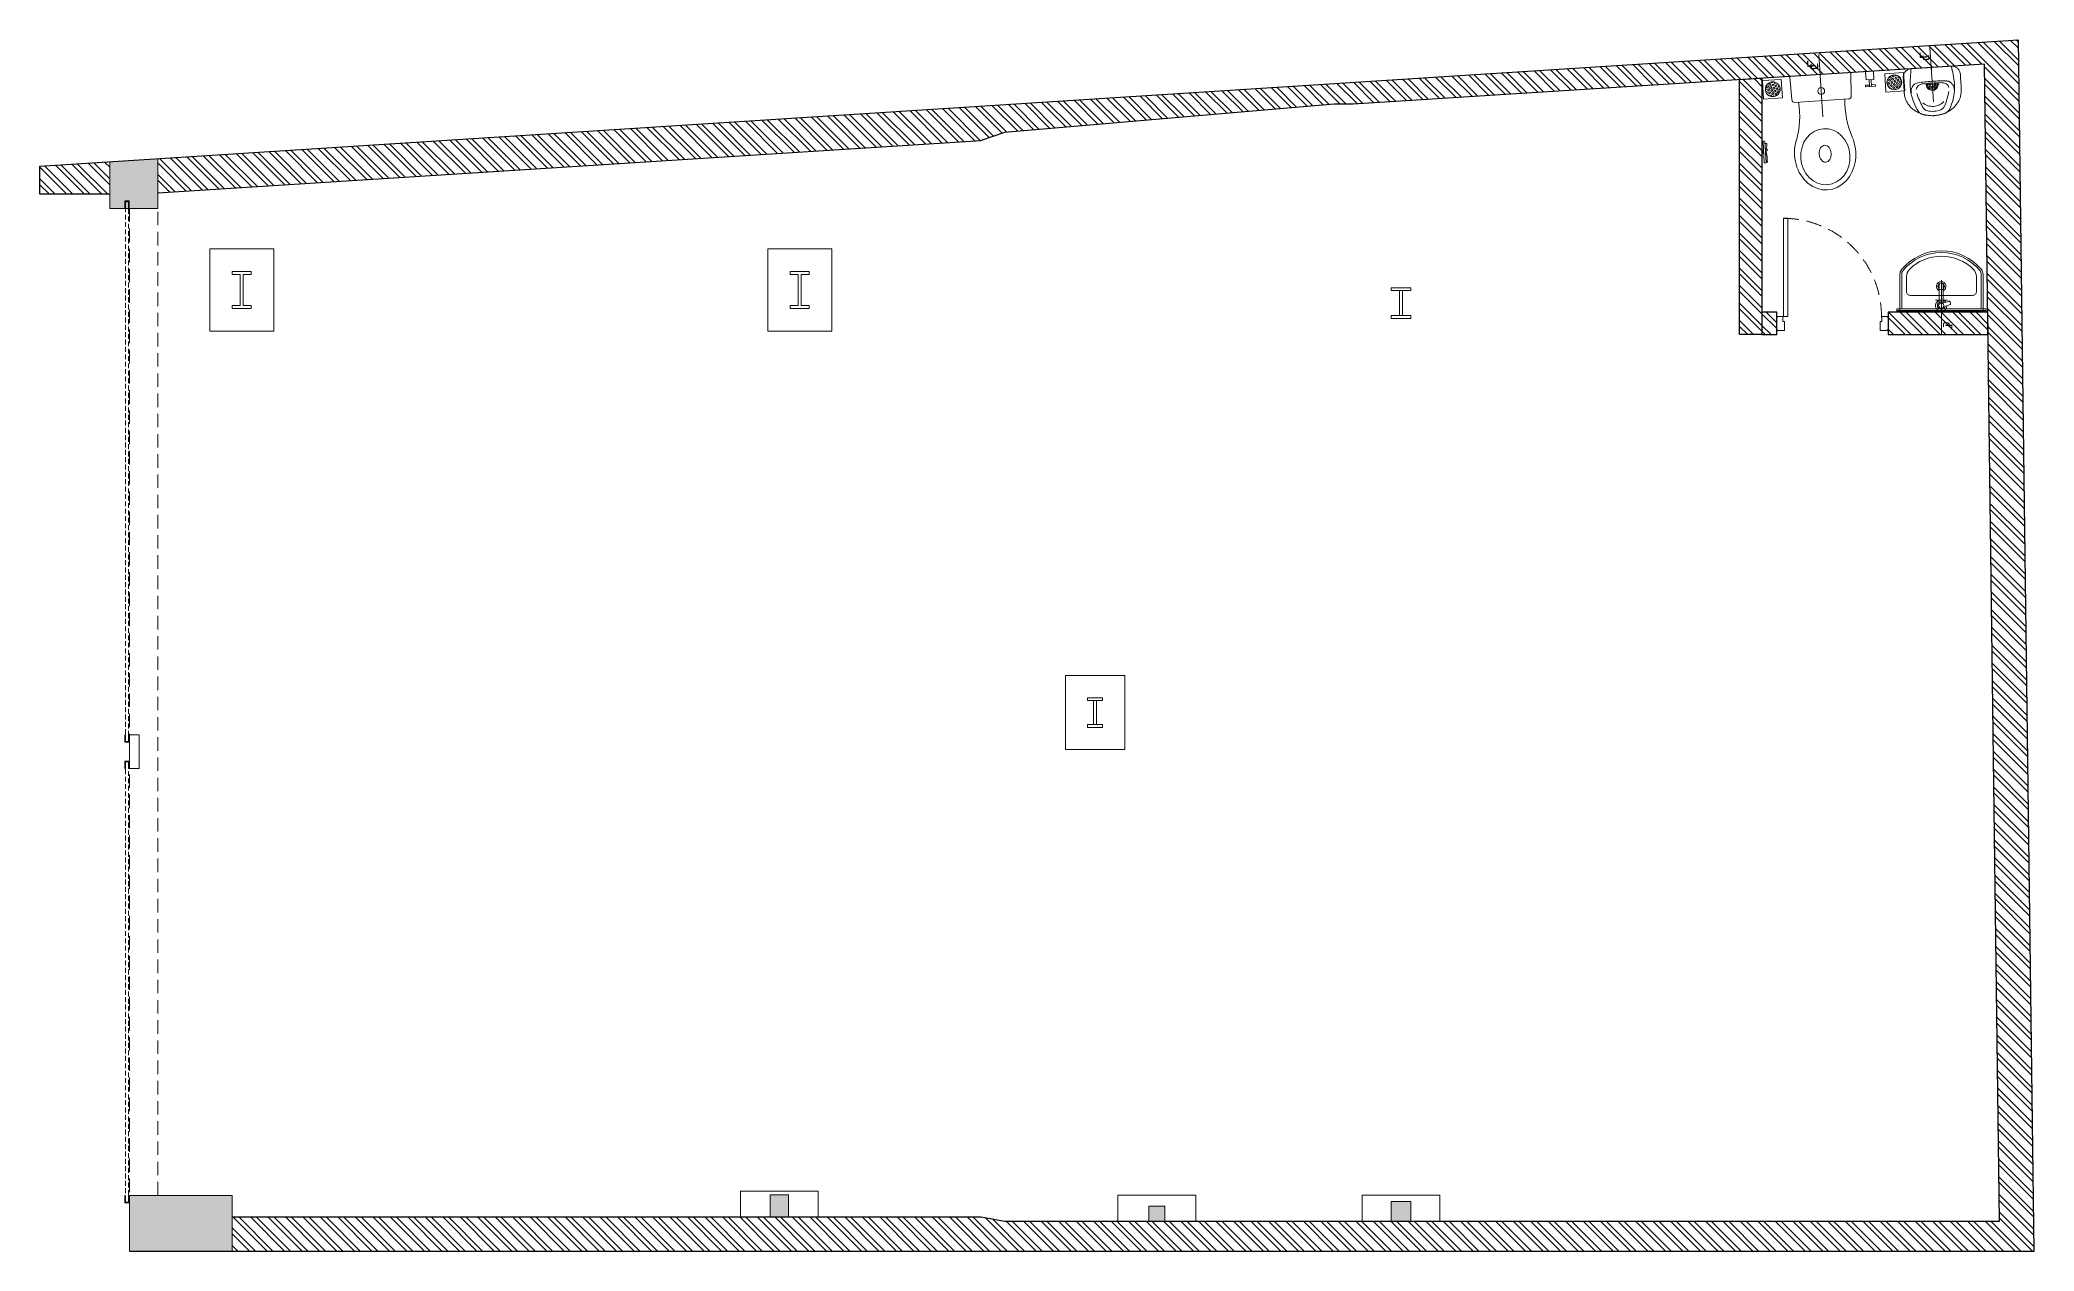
# Model space of a CAD drawing. Header units: feet. Extents: x -13432 to 0, y 0 to 8157.
import ezdxf

# ---------------------------------------------------------------- set-up
doc = ezdxf.new("R2010")
doc.units = ezdxf.units.FT
doc.header["$LTSCALE"] = 33
doc.header["$MEASUREMENT"] = 0
for name, pattern in [('a_p6_plan_L18$0$HIDDEN', [0.375, 0.25, -0.125]), ('CENTER', [2, 1.25, -0.25, 0.25, -0.25]), ('DOT2', [0.125, 0, -0.125]), ('HIDDEN', [9.525, 6.35, -3.175]), ('HIDDEN2', [4.7625, 3.175, -1.5875]), ('HIDDENX2', [0.75, 0.5, -0.25])]:
    doc.linetypes.add(name, pattern=pattern)
for name, color, linetype, lineweight in [('A-shutter', 8, 'Continuous', 18), ('beam', 90, 'Continuous', 9), ('centerline-toilets', 2, 'CENTER', 13), ('Column', 243, 'Continuous', 9), ('Door', 2, 'Continuous', 13), ('ele', 252, 'Continuous', 13), ('Fhitting', 152, 'Continuous', 30), ('LENS-DOOR', 34, 'Continuous', 20), ('LN-HATCH', 251, 'Continuous', 0), ('Mirror', 150, 'Continuous', 20), ('Panelling', 65, 'Continuous', 18), ('PARTITION', 22, 'Continuous', 30), ('rolling shutter', 1, 'Continuous', 5), ('Toilet', 5, 'Continuous', 9)]:
    doc.layers.add(name, color=color, linetype=linetype, lineweight=lineweight)
doc.layers.add('A-WALL', color=1, linetype='Continuous')
doc.styles.get("Standard").update_dxf_attribs({"font": 'GILC____.TTF'})
pattern_1 = [(315, (-3075837.42, 5459964.67), (58.8666395, 58.8666395), []), (315, (-3075837.42, 5459925.43), (58.8666395, 58.8666395), [])]

# ---------------------------------------------------------------- blocks, each defined once
blk = doc.blocks.new('*U8')
at = {"layer": 'A-shutter', "color": 5, "ltscale": 10}
for points in [[(41041202, -1561539), (41041202, -1561544), (41041157, -1561544), (41041157, -1561564), (41041202, -1561564), (41041202, -1561569), (41041152, -1561569), (41041152, -1561539)], [(41044077, -1561539), (41044077, -1561544), (41044122, -1561544), (41044122, -1561564), (41044077, -1561564), (41044077, -1561569), (41044127, -1561569), (41044127, -1561539)]]:
    blk.add_lwpolyline(points, close=True, dxfattribs=at)
at = {"layer": 'A-shutter', "color": 5, "linetype": 'HIDDENX2', "ltscale": 2}
blk.add_lwpolyline([(41041157, -1561544), (41041157, -1561564), (41044122, -1561564), (41044122, -1561544)], close=True, dxfattribs=at)
blk = doc.blocks.new('*U9')
at = {"layer": 'A-shutter', "color": 5, "ltscale": 10}
for points in [[(41041202, -1561539), (41041202, -1561544), (41041157, -1561544), (41041157, -1561564), (41041202, -1561564), (41041202, -1561569), (41041152, -1561569), (41041152, -1561539)], [(41044747, -1561539), (41044747, -1561544), (41044792, -1561544), (41044792, -1561564), (41044747, -1561564), (41044747, -1561569), (41044797, -1561569), (41044797, -1561539)]]:
    blk.add_lwpolyline(points, close=True, dxfattribs=at)
at = {"layer": 'A-shutter', "color": 5, "linetype": 'HIDDENX2', "ltscale": 2}
blk.add_lwpolyline([(41041157, -1561544), (41041157, -1561564), (41044792, -1561564), (41044792, -1561544)], close=True, dxfattribs=at)
blk = doc.blocks.new('DLF-RSP-AR-CD-DWG-4DT-3113$0$X-TYPICAL TOILET UPPER FLOORS - 02$0$urinals')
at = {"layer": 'Toilet'}
for p, q in [((0, -16), (0, 8)), ((-46, -115), (46, -115)), ((0, -105), (0, -161))]:
    blk.add_line(p, q, dxfattribs=at)
blk.add_lwpolyline([(135, 0), (-135, 0, 0.036949), (-150, -116, 0.138094), (-100, -297, 0.221721), (-52, -318, 0.062656), (0, -325, 0.062656), (52, -318, 0.221721), (100, -297, 0.138094), (150, -116, 0.036949)], format="xyb", close=True, dxfattribs=at)
for centre, radius, start, end in [((-91, -153), 53.8, 148.4868, 188.6401), ((-94, -145), 47.1, 93.3708, 154.4824), ((-71, -150), 40.2, 106.7016, 169.725), ((3, -1238), 1145, 90.1625, 95.0265), ((-51, -225), 119, 89.5454, 105.8857), ((0, -996), 891, 89.9918, 93.182), ((0, -115), 40, 167.428, 12.572), ((0, -115), 33, 164.1814, 15.8186), ((0, -115), 32, 163.6049, 16.3951), ((0, -115), 22.6, 155.6653, 24.3347), ((0, -115), 14.7, 139.9109, 40.0891), ((-3, -1238), 1145, 84.9735, 89.8375), ((0, -996), 891, 86.818, 90.0082), ((51, -225), 119, 74.1143, 90.4546), ((71, -150), 40.2, 10.275, 73.2984), ((94, -145), 47.1, 25.5176, 86.6292), ((91, -153), 53.8, 351.3599, 31.5132), ((414, -38), 538, 193.994, 204.5632), ((-30, -241), 50, 204.5632, 250.4606), ((-2, -165), 97.6, 225, 270.9552), ((2, -165), 97.6, 269.0448, 315), ((30, -241), 50, 289.5394, 335.4368), ((-414, -38), 538, 335.4368, 346.006), ((-2, -161), 135, 250.4606, 270.6492), ((2, -161), 135, 269.3508, 289.5394)]:
    blk.add_arc(centre, radius, start, end, dxfattribs=at)
blk.add_open_spline([(135, 0), (105, 0), (76, 0), (-13, 0), (-73, 0), (-133, 0), (-133, 0), (-134, 0), (-134, 0), (-135, 0), (-135, 0), (-135, 0), (-135, 0), (-135, 0), (-135, 0), (-135, 0), (-135, 0), (-135, 0), (-135, 0), (-135, 0), (-135, 0), (-135, 0), (-135, 0), (-136, 0), (-136, 0), (-136, 0), (-137, 0), (-138, 0), (-138, 0), (-141, 0), (-142, 0), (-146, -1), (-149, -2), (-155, -3), (-158, -5), (-163, -7), (-166, -9), (-171, -13), (-173, -15), (-178, -19), (-180, -22), (-184, -27), (-185, -29), (-188, -35), (-189, -38), (-191, -43), (-191, -46), (-192, -50), (-192, -51), (-192, -52), (-192, -54), (-193, -56), (-193, -56), (-193, -57), (-193, -57), (-193, -57), (-193, -57), (-193, -57), (-193, -57), (-193, -57), (-193, -57), (-193, -58), (-193, -58), (-193, -58), (-193, -58), (-193, -58), (-193, -58), (-193, -58), (-193, -59), (-193, -59), (-193, -60), (-193, -61), (-193, -62), (-193, -65), (-193, -66), (-193, -72), (-193, -75), (-193, -86), (-193, -93), (-193, -114), (-193, -128), (-193, -146), (-193, -145), (-193, -149), (-193, -150), (-193, -154), (-193, -156), (-193, -159), (-193, -159), (-193, -159), (-193, -159), (-193, -160), (-193, -160), (-193, -160), (-193, -160), (-193, -160), (-193, -160), (-193, -160), (-193, -160), (-193, -160), (-193, -160), (-193, -160), (-193, -161), (-193, -161), (-193, -161), (-193, -162), (-193, -162), (-192, -164), (-192, -165), (-192, -168), (-192, -170), (-192, -176), (-191, -180), (-189, -191), (-188, -198), (-183, -212), (-180, -219), (-173, -233), (-169, -240), (-159, -253), (-154, -259), (-142, -271), (-136, -277), (-123, -287), (-115, -292), (-101, -301), (-93, -305), (-77, -311), (-69, -314), (-53, -319), (-44, -321), (-28, -323), (-20, -324), (-9, -325), (-7, -325), (-3, -325), (-1, -325), (2, -325), (4, -325), (8, -325), (11, -325), (21, -324), (27, -323), (42, -321), (50, -319), (67, -315), (75, -312), (92, -305), (100, -301), (115, -292), (123, -288), (136, -277), (143, -271), (155, -259), (160, -252), (170, -238), (174, -231), (181, -217), (184, -210), (188, -195), (190, -188), (191, -179), (191, -178), (192, -174), (192, -171), (192, -168), (192, -167), (192, -164), (192, -162), (192, -160), (192, -160), (192, -160), (192, -160), (192, -160), (192, -159), (192, -159), (192, -159), (192, -158), (192, -157), (192, -156), (192, -155), (192, -152), (192, -150), (192, -143), (192, -144), (192, -132), (192, -124), (192, -99), (192, -82), (192, -65), (192, -64), (192, -62), (192, -60), (192, -58), (192, -58), (192, -57), (192, -57), (192, -57), (192, -57), (192, -57), (192, -57), (192, -57), (192, -57), (192, -57), (192, -57), (192, -56), (192, -56), (192, -55), (192, -55), (192, -53), (192, -52), (192, -48), (191, -46), (190, -40), (189, -37), (186, -31), (184, -28), (180, -22), (178, -19), (173, -14), (170, -12), (164, -8), (161, -6), (155, -3), (151, -2), (145, -1), (142, 0), (137, 0), (136, 0), (135, 0)], degree=3, knots=[0, 0, 0, 0, 0.329607, 0.329607, 0.988822, 0.988822, 0.996691, 0.996691, 0.998638, 0.998638, 0.99992, 0.99992, 1.000227, 1.000227, 1.000534, 1.000534, 1.001148, 1.001148, 1.002375, 1.002375, 1.00483, 1.00483, 1.009739, 1.009739, 1.019558, 1.019558, 1.039196, 1.039196, 1.078472, 1.078472, 1.157024, 1.157024, 1.314128, 1.314128, 1.471232, 1.471232, 1.628335, 1.628335, 1.785439, 1.785439, 1.942543, 1.942543, 2.099647, 2.099647, 2.256751, 2.256751, 2.413855, 2.413855, 2.450944, 2.450944, 2.525122, 2.525122, 2.556641, 2.556641, 2.563699, 2.563699, 2.567479, 2.567479, 2.57001, 2.57001, 2.570783, 2.570783, 2.572328, 2.572328, 2.573873, 2.573873, 2.576964, 2.576964, 2.583145, 2.583145, 2.595507, 2.595507, 2.620232, 2.620232, 2.669681, 2.669681, 2.76858, 2.76858, 2.966376, 2.966376, 3.36197, 3.36197, 3.45996, 3.45996, 3.491387, 3.491387, 3.554241, 3.554241, 3.562213, 3.562213, 3.566829, 3.566829, 3.570018, 3.570018, 3.570684, 3.570684, 3.571294, 3.571294, 3.571904, 3.571904, 3.573124, 3.573124, 3.575564, 3.575564, 3.580444, 3.580444, 3.590203, 3.590203, 3.609723, 3.609723, 3.648762, 3.648762, 3.72684, 3.72684, 3.861362, 3.861362, 3.995884, 3.995884, 4.130406, 4.130406, 4.264928, 4.264928, 4.39945, 4.39945, 4.533972, 4.533972, 4.668494, 4.668494, 4.803016, 4.803016, 4.937539, 4.937539, 5.072061, 5.072061, 5.118026, 5.118026, 5.144558, 5.144558, 5.17109, 5.17109, 5.224154, 5.224154, 5.330281, 5.330281, 5.468863, 5.468863, 5.607445, 5.607445, 5.746027, 5.746027, 5.884609, 5.884609, 6.023191, 6.023191, 6.161773, 6.161773, 6.300355, 6.300355, 6.438937, 6.438937, 6.577519, 6.577519, 6.602876, 6.602876, 6.653589, 6.653589, 6.673028, 6.673028, 6.711906, 6.711906, 6.713712, 6.713712, 6.715518, 6.715518, 6.719129, 6.719129, 6.726351, 6.726351, 6.740796, 6.740796, 6.769686, 6.769686, 6.827466, 6.827466, 6.943027, 6.943027, 7.174147, 7.174147, 7.636387, 7.636387, 7.659394, 7.659394, 7.705407, 7.705407, 7.71212, 7.71212, 7.713128, 7.713128, 7.714137, 7.714137, 7.716153, 7.716153, 7.720185, 7.720185, 7.728249, 7.728249, 7.744378, 7.744378, 7.776636, 7.776636, 7.841152, 7.841152, 7.970184, 7.970184, 8.14844, 8.14844, 8.326696, 8.326696, 8.504953, 8.504953, 8.683209, 8.683209, 8.861465, 8.861465, 9.039722, 9.039722, 9.217978, 9.217978, 9.283185, 9.283185, 9.283185, 9.283185], dxfattribs=at)
blk = doc.blocks.new('jALI')
at = {"layer": 'Toilet', "ltscale": 5}
h = blk.add_hatch(dxfattribs=at)
h.set_pattern_fill('HEX', color=256, scale=50, angle=135, double=1)
h.set_pattern_definition([(135, (-344825.863, 460708.187), (-7.65465545, -7.65465545), [6.25, -12.5]), (255, (-344825.863, 460708.187), (10.4564538, -2.80179835), [6.25, -12.5]), (195, (-344830.282, 460712.606), (2.80179835, -10.4564538), [6.25, -12.5])])
edge = h.paths.add_edge_path()
edge.add_arc((-393188, 163648), 50, -90, 270)
blk.add_lwpolyline([(-393250, 163582), (-393126, 163582), (-393126, 163709), (-393250, 163709)], close=True, dxfattribs=at)
blk.add_circle((-393188, 163648), 50, dxfattribs=at)
blk = doc.blocks.new('Urinal')
at = {"layer": 'centerline-toilets', "linetype": 'HIDDEN', "ltscale": 10}
blk.add_line((0, 231), (0, -137), dxfattribs=at)
at = {"layer": 'Fhitting', "lineweight": 0, "ltscale": 0.5, "rotation": 180}
blk.add_blockref('DLF-RSP-AR-CD-DWG-4DT-3113$0$X-TYPICAL TOILET UPPER FLOORS - 02$0$urinals', (0, 0), dxfattribs=at)
at = {"layer": 'Fhitting', "lineweight": 0, "ltscale": 0.5, "xscale": -1, "rotation": 90}
blk.add_blockref('jALI', (163394, -393104), dxfattribs=at)
at = {"layer": 'centerline-toilets', "linetype": 'DOT2', "insert": (-31, -69), "char_height": 75, "width": 495.83, "attachment_point": 5, "rotation": 270}
blk.add_mtext('{\\fISOCPEUR|b0|i0|c0|p34;℄}', dxfattribs=at)
blk = doc.blocks.new('WC')
at = {"layer": 'centerline-toilets', "linetype": 'HIDDEN', "ltscale": 10}
blk.add_line((0, 286), (0, -135), dxfattribs=at)
at = {"layer": 'Toilet'}
for p, q in [((-413, 567), (-413, 429)), ((-401, 567), (-401, 429)), ((-419, 507), (-425, 507)), ((-425, 507), (-425, 489)), ((-419, 489), (-425, 489)), ((-419, 507), (-419, 489)), ((-419, 504), (-413, 504)), ((-419, 492), (-413, 492)), ((-206, 6), (-202, 157)), ((181, 177), (-183, 177)), ((206, 6), (200, 157)), ((-200, 0), (200, 0))]:
    blk.add_line(p, q, dxfattribs=at)
at = {"layer": 'Toilet', "ltscale": 100}
for p, q in [((366, 103), (300, 103)), ((300, 92), (300, 103)), ((326, 92), (300, 92)), ((307, 0), (307, 57)), ((359, 57), (307, 57)), ((326, 103), (326, 57)), ((340, 103), (340, 57)), ((366, 92), (340, 92)), ((359, 57), (359, 0)), ((366, 92), (366, 103)), ((359, 0), (307, 0))]:
    blk.add_line(p, q, dxfattribs=at)
at = {"layer": 'Toilet'}
blk.add_circle((0, 112), 22.9, dxfattribs=at)
for centre, radius, start, end in [((-407, 567), 6, 0, 180), ((-407, 429), 6, 180, 0), ((-776, 231), 622, 354.997, 19.0619), ((776, 226), 623, 160.5196, 184.5617), ((-182, 158), 19.3, 90.3509, 180.8981), ((180, 158), 19.3, 359.1019, 89.6491), ((-200, 6), 5.72, 177.9546, 270), ((200, 6), 5.72, 270, 2.0454)]:
    blk.add_arc(centre, radius, start, end, dxfattribs=at)
at = {"layer": 'Toilet', "extrusion": (0, 0, -1)}
for centre, major_axis, ratio, start_param, end_param in [((0, 534), (0, -245), 0.842028, 7.436326, 11.41323), ((0, 535), (0, -57.2), 0.7, 1.570796326794896, 7.853981633974482)]:
    blk.add_ellipse(centre, major_axis=major_axis, ratio=ratio, start_param=start_param, end_param=end_param, dxfattribs=at)
blk.add_ellipse((0, 555), major_axis=(0, -189), ratio=0.878788, dxfattribs=at)
at = {"layer": 'Toilet'}
blk.add_open_spline([(-401, 441), (-397, 441), (-384, 439), (-389, 459), (-396, 480), (-386, 478), (-386, 491), (-403, 487), (-385, 532), (-396, 547), (-391, 570), (-397, 569), (-401, 568)], degree=3, knots=[0, 0, 0, 0, 9.744972, 33.823887, 47.583551, 49.497915, 60.560502, 63.822284, 93.508019, 135.756925, 141.904352, 150.301906, 150.301906, 150.301906, 150.301906], dxfattribs=at)
at = {"layer": 'Fhitting', "lineweight": 0, "ltscale": 0.5, "rotation": 270}
blk.add_blockref('jALI', (-163973, -393109), dxfattribs=at)
at = {"layer": 'centerline-toilets', "linetype": 'DOT2', "insert": (-36, -57), "char_height": 85.83, "width": 567.4, "attachment_point": 5, "rotation": 270}
blk.add_mtext('{\\fISOCPEUR|b0|i0|c0|p34;℄}', dxfattribs=at)
blk = doc.blocks.new('Wash Basin')
at = {"layer": 'PARTITION', "lineweight": 9}
h = blk.add_hatch(dxfattribs=at)
h.set_pattern_fill('ANSI38', color=256, scale=70, angle=990, style=0, double=1)
h.set_pattern_definition([(315, (-64.7135, -33.325), (6.18718, 6.18718), []), (45, (-64.7135, -33.325), (6.18718, 18.56155), [21.875, -13.125])])
h.paths.add_polyline_path([(300, -22), (-300, -22), (-300, -34), (300, -34)])
at = {"layer": 'centerline-toilets', "linetype": 'HIDDEN', "ltscale": 10}
blk.add_line((0, -238), (0, 130), dxfattribs=at)
at = {"layer": 'Mirror', "ltscale": 0.5}
blk.add_lwpolyline([(-300, -34), (-300, -46), (300, -46), (300, -34)], close=True, dxfattribs=at)
at = {"layer": 'Panelling', "lineweight": 9}
blk.add_lwpolyline([(-300, -22), (-300, -34), (300, -34), (300, -22)], close=True, dxfattribs=at)
at = {"layer": 'Toilet', "ltscale": 100}
for p, q in [((-280, -32), (-280, -278)), ((-270, -22), (270, -22)), ((-268, -55), (-268, -278)), ((-258, -45), (258, -45)), ((-15, -89), (-15, -208)), ((11, -208), (11, -89)), ((268, -55), (268, -278)), ((280, -32), (280, -278))]:
    blk.add_line(p, q, dxfattribs=at)
blk.add_lwpolyline([(41, -103), (-41, -103)], dxfattribs=at)
blk.add_lwpolyline([(23, -62), (58, -74, -0.414214), (61, -81), (58, -93, -0.414214), (50, -96), (16, -85)], format="xyb", dxfattribs=at)
blk.add_lwpolyline([(-235, -264, 0.191896), (-217, -309, 0.420236), (217, -309, 0.191896), (235, -264), (235, -161, 0.414214), (210, -136), (-210, -136, 0.414214), (-235, -161)], format="xyb", close=True, dxfattribs=at)
for centre, radius in [((-2, -67), 17.5), ((-2, -197), 22.5)]:
    blk.add_circle(centre, radius, dxfattribs=at)
for centre, radius, start, end in [((-270, -32), 10, 90, 180), ((-258, -55), 10, 90, 180), ((258, -55), 10, 0, 90), ((270, -32), 10, 0, 90), ((-2, -197), 32.1, 113.0898, 66.246), ((-2, -197), 20.5, 128.0403, 237.2899), ((-2, -197), 20.5, 304.4733, 50.7332), ((-230, -278), 50, 180, 218.4461), ((0, -89), 348, 219.2826, 320.7174), ((-230, -278), 38, 180, 218.4461), ((0, -89), 336, 219.313, 320.687), ((230, -278), 38, 321.5539, 0), ((230, -278), 50, 321.5539, 0)]:
    blk.add_arc(centre, radius, start, end, dxfattribs=at)
for centre, major_axis, start_param, end_param in [((-2, -67), (0, 38.3), 4.720493, 9.081982), ((-2, -67), (-0.2, -25.6), 1.769108, 7.074098), ((-2, -67), (0, 38.3), 3.484555, 4.083576), ((-2, -208), (-9.04, 9.04), 0.785398, 3.926991)]:
    blk.add_ellipse(centre, major_axis=major_axis, ratio=1, start_param=start_param, end_param=end_param, dxfattribs=at)
at = {"layer": 'centerline-toilets', "linetype": 'DOT2', "insert": (33, 62), "char_height": 75, "width": 495.83, "attachment_point": 5, "rotation": 90}
blk.add_mtext('{\\fISOCPEUR|b0|i0|c0|p34;℄}', dxfattribs=at)
blk = doc.blocks.new('*U10')
at = {"layer": 'LENS-DOOR'}
for p, q in [((547492, 1778574), (547492, 1779235)), ((547523, 1779235), (547492, 1779235)), ((547523, 1779235), (547523, 1778574)), ((547447, 1778569), (547452, 1778569)), ((547447, 1778484), (547447, 1778569)), ((547452, 1778574), (547489, 1778574)), ((547452, 1778569), (547452, 1778574)), ((547489, 1778540), (547489, 1778574)), ((547523, 1778574), (547492, 1778574)), ((548192, 1778574), (548156, 1778574)), ((548156, 1778540), (548156, 1778574)), ((548192, 1778569), (548192, 1778574)), ((548197, 1778569), (548192, 1778569)), ((548197, 1778484), (548197, 1778569)), ((547447, 1778484), (547452, 1778484)), ((547452, 1778479), (547452, 1778484)), ((547452, 1778479), (547499, 1778479)), ((547489, 1778540), (547499, 1778540)), ((547499, 1778479), (547499, 1778540)), ((548145, 1778479), (548145, 1778540)), ((548156, 1778540), (548145, 1778540)), ((548192, 1778479), (548145, 1778479)), ((548192, 1778479), (548192, 1778484)), ((548197, 1778484), (548192, 1778484))]:
    blk.add_line(p, q, dxfattribs=at)
at = {"layer": 'LENS-DOOR', "color": 7, "linetype": 'HIDDEN2', "extrusion": (0, 0, -1)}
blk.add_ellipse((547492, 1778574), major_axis=(661, 0), ratio=1, start_param=-1.570791, end_param=0.051209, dxfattribs=at)

msp = doc.modelspace()

# ---------------------------------------------------------------- hatches: boundary and pattern name
at = {"layer": 'Column'}
h = msp.add_hatch(color=8, dxfattribs=at)
h.dxf.hatch_style = 1
h.paths.add_polyline_path([(-12829, 7022), (-12763, 7022), (-12638, 7022), (-12638, 7357), (-12961, 7336), (-12961, 7022)])
h.paths.add_polyline_path([(-12136, 0), (-12136, 375), (-12763, 375), (-12829, 375), (-12829, 0)])
h = msp.add_hatch(color=8, dxfattribs=at)
h.dxf.hatch_style = 1
h.paths.add_polyline_path([(-8390, 230), (-8390, 379), (-8514, 379), (-8514, 230)])
h.paths.add_polyline_path([(-5855, 202), (-5855, 302), (-5963, 302), (-5963, 202)])
h.paths.add_polyline_path([(-4198, 202), (-4198, 334), (-4331, 334), (-4331, 202)])
at = {"layer": 'LN-HATCH'}
h = msp.add_hatch(dxfattribs=at)
h.set_pattern_fill('ANSI32', color=256, scale=222, angle=270)
h.set_pattern_definition(pattern_1)
h.paths.add_polyline_path([(-4714, 7724), (-4587, 7724), (-334, 7994), (-233, 202), (-6934, 202), (-7091, 230), (-12136, 230), (-12136, 0), (0, 0), (-106, 8157), (-12638, 7357), (-12638, 7126), (-7091, 7480), (-6934, 7534)])
h = msp.add_hatch(dxfattribs=at)
h.set_pattern_fill('ANSI32', color=256, scale=222, angle=270)
h.set_pattern_definition([(315, (-3075875.5, 5460018.5), (58.8666395, 58.8666395), []), (315, (-3075875.5, 5459979.256), (58.8666395, 58.8666395), [])])
h.paths.add_polyline_path([(-1834, 6172), (-1984, 6172), (-1984, 7889), (-1834, 7899)])
h.paths.add_polyline_path([(-312, 6322), (-984, 6322), (-984, 6172), (-310, 6172)])
h.paths.add_polyline_path([(-1734, 6322), (-1834, 6322), (-1834, 6172), (-1734, 6172)])
h = msp.add_hatch(dxfattribs=at)
h.set_pattern_fill('ANSI32', color=256, scale=222, angle=270)
h.set_pattern_definition(pattern_1)
h.paths.add_polyline_path([(-12961, 7117), (-12961, 7336), (-13432, 7306), (-13432, 7117)])

# ---------------------------------------------------------------- linework, layer by layer
at = {"layer": 'A-WALL'}
for p, q in [((-13432, 7306), (-106, 8157)), ((0, 0), (-106, 8157)), ((-334, 7994), (-4587, 7724)), ((-233, 202), (-334, 7994)), ((-4714, 7724), (-6934, 7534)), ((-4587, 7724), (-4714, 7724)), ((-6934, 7534), (-7091, 7480)), ((-12638, 7126), (-7091, 7480)), ((-13432, 7117), (-13432, 7306)), ((-12961, 7117), (-13432, 7117)), ((-12136, 230), (-7091, 230)), ((-7091, 230), (-6934, 202)), ((-6934, 202), (-233, 202)), ((-12829, 0), (0, 0))]:
    msp.add_line(p, q, dxfattribs=at)
for points in [[(-1834, 6172), (-1984, 6172), (-1984, 7889), (-1834, 7899)], [(-1734, 6322), (-1834, 6322), (-1834, 6172), (-1734, 6172)], [(-312, 6322), (-984, 6322), (-984, 6172), (-310, 6172)]]:
    msp.add_lwpolyline(points, close=True, dxfattribs=at)
at = {"layer": 'beam', "linetype": 'a_p6_plan_L18$0$HIDDEN', "lineweight": 5, "ltscale": 11}
msp.add_lwpolyline([(-12829, 375), (-12638, 375), (-12638, 7022), (-12829, 7022)], close=True, dxfattribs=at)
at = {"layer": 'Column'}
for p, q in [((-12961, 7022), (-12961, 7336)), ((-12638, 7022), (-12638, 7357)), ((-12829, 7022), (-12961, 7022)), ((-12763, 7022), (-12829, 7022)), ((-12763, 7022), (-12638, 7022)), ((-11857, 6749), (-12288, 6749)), ((-12288, 6749), (-12288, 6195)), ((-11857, 6195), (-11857, 6749)), ((-8099, 6749), (-8530, 6749)), ((-8530, 6749), (-8530, 6195)), ((-8099, 6195), (-8099, 6749)), ((-12009, 6597), (-12136, 6597)), ((-12136, 6597), (-12136, 6577)), ((-12009, 6577), (-12009, 6597)), ((-8251, 6597), (-8378, 6597)), ((-8378, 6597), (-8378, 6577)), ((-8251, 6577), (-8251, 6597)), ((-12083, 6577), (-12136, 6577)), ((-12083, 6577), (-12083, 6367)), ((-12009, 6577), (-12063, 6577)), ((-12063, 6577), (-12063, 6367)), ((-8325, 6577), (-8378, 6577)), ((-8325, 6577), (-8325, 6367)), ((-8251, 6577), (-8305, 6577)), ((-8305, 6577), (-8305, 6367)), ((-4198, 6488), (-4331, 6488)), ((-4331, 6488), (-4331, 6468)), ((-4198, 6468), (-4331, 6468)), ((-4275, 6300), (-4275, 6468)), ((-4255, 6300), (-4255, 6468)), ((-4198, 6468), (-4198, 6488)), ((-12136, 6367), (-12083, 6367)), ((-12136, 6367), (-12136, 6347)), ((-12136, 6347), (-12009, 6347)), ((-12063, 6367), (-12009, 6367)), ((-12009, 6347), (-12009, 6367)), ((-8378, 6367), (-8325, 6367)), ((-8378, 6367), (-8378, 6347)), ((-8378, 6347), (-8251, 6347)), ((-8305, 6367), (-8251, 6367)), ((-8251, 6347), (-8251, 6367)), ((-12288, 6195), (-11857, 6195)), ((-8530, 6195), (-8099, 6195)), ((-4331, 6300), (-4198, 6300)), ((-4331, 6300), (-4331, 6280)), ((-4331, 6280), (-4198, 6280)), ((-4198, 6280), (-4198, 6300)), ((-6525, 3877), (-6125, 3877)), ((-6525, 3377), (-6525, 3877)), ((-6125, 3877), (-6125, 3377)), ((-6375, 3727), (-6275, 3727)), ((-6375, 3707), (-6375, 3727)), ((-6375, 3707), (-6275, 3707)), ((-6335, 3547), (-6335, 3707)), ((-6315, 3547), (-6315, 3707)), ((-6275, 3727), (-6275, 3707)), ((-6275, 3547), (-6375, 3547)), ((-6375, 3527), (-6375, 3547)), ((-6275, 3527), (-6375, 3527)), ((-6275, 3547), (-6275, 3527)), ((-12829, 3249), (-12829, 3477)), ((-12829, 3477), (-12763, 3477)), ((-12763, 3477), (-12763, 3249)), ((-6125, 3377), (-6525, 3377)), ((-12763, 3249), (-12829, 3249)), ((-8714, 230), (-8714, 404)), ((-8714, 404), (-8190, 404)), ((-8190, 404), (-8190, 230)), ((-12829, 375), (-12829, 0)), ((-12763, 375), (-12829, 375)), ((-12763, 375), (-12136, 375)), ((-12136, 375), (-12136, 0)), ((-8514, 230), (-8514, 379)), ((-8514, 379), (-8390, 379)), ((-8390, 379), (-8390, 230)), ((-6171, 202), (-6171, 377)), ((-6171, 377), (-5647, 377)), ((-5963, 202), (-5963, 302)), ((-5963, 302), (-5855, 302)), ((-5855, 302), (-5855, 202)), ((-5647, 377), (-5647, 202)), ((-4526, 202), (-4526, 377)), ((-4526, 377), (-4003, 377)), ((-4331, 202), (-4331, 334)), ((-4331, 334), (-4198, 334)), ((-4198, 334), (-4198, 202)), ((-4003, 377), (-4003, 202))]:
    msp.add_line(p, q, dxfattribs=at)

# ---------------------------------------------------------------- block references
at = {"layer": 'Door'}
msp.add_blockref('*U10', (-549181, -1772280), dxfattribs=at)
at = {"layer": 'ele', "color": 0, "lineweight": -2, "xscale": -1}
for name, p, rotation in [('WC', (-1441, 7924), 183.6288236920675), ('Urinal', (-693, 7971), 183.6288236920675), ('Wash Basin', (-624, 6300), 180)]:
    msp.add_blockref(name, p, dxfattribs=dict(at, rotation=rotation))
at = {"layer": 'rolling shutter', "color": 2, "xscale": -1, "rotation": 269.9999994442688}
msp.add_blockref('*U9', (1548709, -41037725), dxfattribs=at)
at = {"layer": 'rolling shutter', "color": 2, "rotation": 270.0000005557312}
msp.add_blockref('*U8', (1548709, 41044451), dxfattribs=at)

doc.saveas('drawing.dxf')
